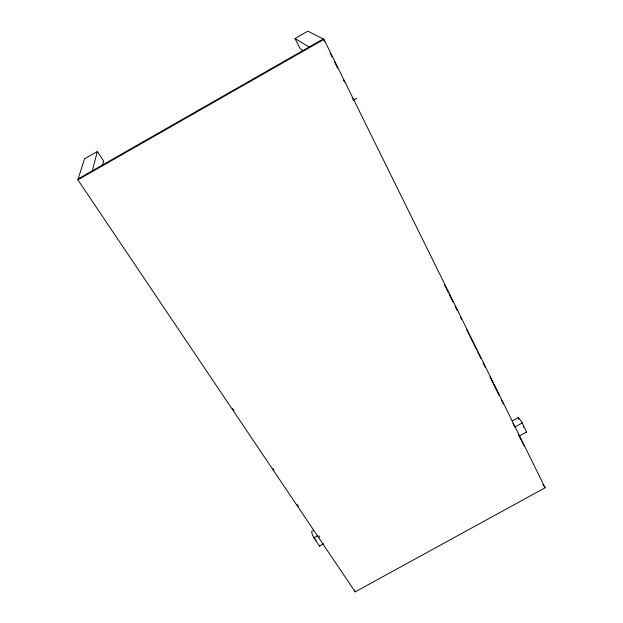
<?xml version="1.0" encoding="UTF-8"?>
<svg xmlns="http://www.w3.org/2000/svg" width="623" height="623" viewBox="0 0 623 623"><rect width="100%" height="100%" fill="white"/><g stroke="black" fill="none" stroke-linecap="round" stroke-linejoin="round"><path stroke-width="0.93" d="M518.904 419.31L518.118 417.574A8.403 0.857 59.7 0 1 521.934 422.441L526.606 432.066A8.403 0.857 59.7 0 1 526.271 431.926M102.569 165.554L103.582 160.983L97.383 151.475L84.494 158.842L77.875 179.829L355.172 591.85L545.125 487.747L323.944 39.35L307.894 31.15L295.022 38.509L300.2 48.703L303.276 50.712M92.297 170.827L97.383 151.475M318.836 537.859L319.365 536.084M78.171 178.894L323.228 38.984L324.497 41.562M77.875 179.829L323.944 39.35M356.854 98.232L353.428 100.171L352.143 97.57M313.626 530.43L311.843 531.318A8.333 1.293 62.5 0 0 313.533 537.299L319.513 546.106A8.333 1.293 62.5 0 0 319.677 545.693M512.192 420.938L518.11 417.675M313.79 537.82L318.003 535.5M514.832 427.02L522.238 422.939M319.397 546.083L323.586 543.77M518.967 436.186L526.622 431.973M295.022 38.509L309.094 47.06M523.647 427.23L523.686 426.716M542.82 484.608L545.125 487.747M232.41 408.252L234.03 410.658M272.89 468.449L273.972 470.061M297.187 504.575L298.261 506.18M330.011 52.729L332.129 57.028M334.247 61.327L337.643 68.195M343.584 80.227L344.441 81.963M444.347 284.392L448.653 293.122M449.518 294.866L452.96 301.844M455.117 306.212L457.274 310.573M460.716 317.559L461.581 319.303M466.752 329.777L476.657 349.846M477.514 351.598L480.964 358.575M483.121 362.944L485.27 367.305M490.013 376.907L499.054 395.231M501.211 399.6L503.361 403.961M512.947 423.383L514.66 426.848M518.577 434.792L524.005 445.772M354.588 590.028L355.172 591.85M316.157 540.421A2.928 0.452 62.5 0 1 315.799 539.853M315.074 538.529A2.928 0.452 62.5 0 1 314.763 537.859"/></g></svg>
